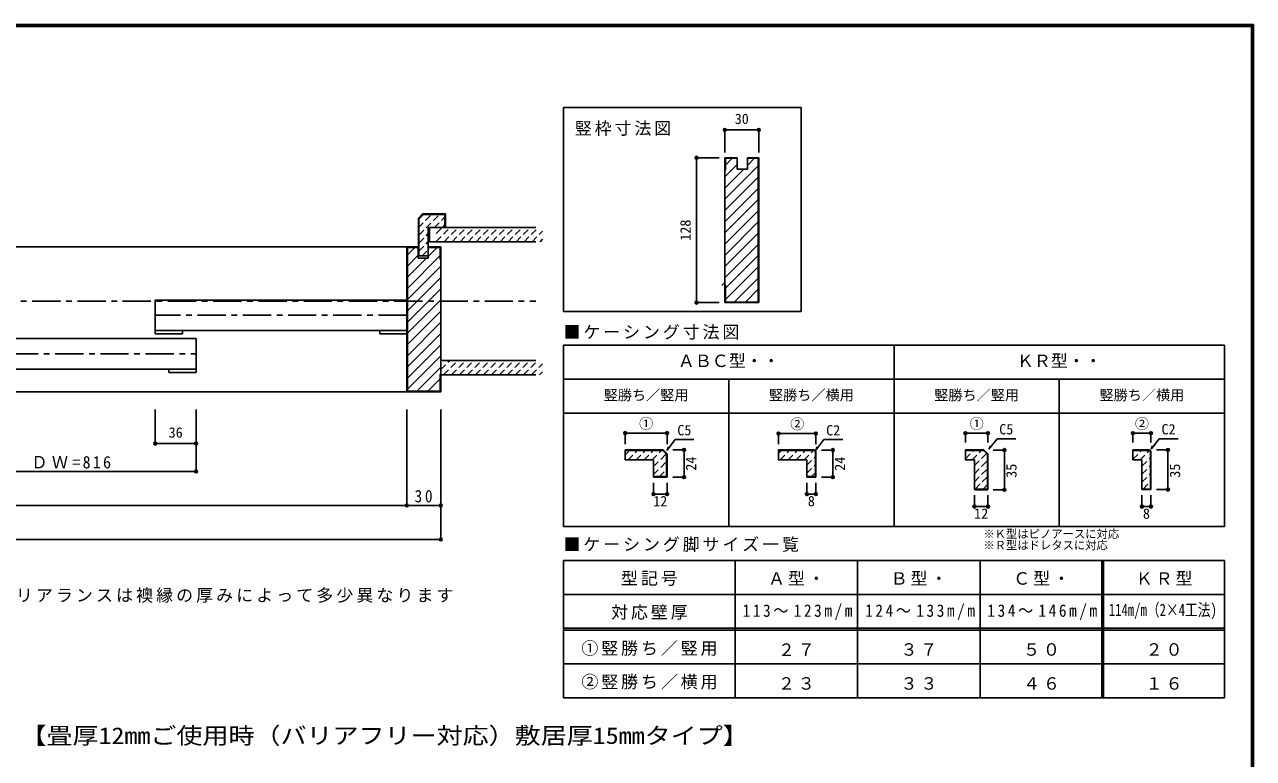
# Model space of a CAD drawing. Units: millimetres at full size, sheet at 1:5. Extents: x -981 to 969, y -733 to 681.
# Drawn here: x -117 to 969, y 33 to 681 of the extents above; entities that cross this region are included whole.
import ezdxf
from ezdxf.enums import TextEntityAlignment as Align

# ---------------------------------------------------------------- set-up
doc = ezdxf.new("R2010")
doc.units = ezdxf.units.MM
doc.header["$LTSCALE"] = 5
doc.header["$PDMODE"] = 32
doc.header["$PDSIZE"] = 2.5
doc.linetypes.add('CHAIN1', pattern=[8, 5, -1, 1, -1])
doc.linetypes.add('DASHED1', pattern=[1.8, 1.2, -0.6])
for name, color, linetype in [('0-1_通り芯', 4, 'CHAIN1'), ('0-3_仕上げ', 7, 'Continuous'), ('0-4_枠', 3, 'Continuous'), ('0-5_ケーシング', 3, 'Continuous'), ('0-6_扉', 3, 'Continuous'), ('0-A_文字', 7, 'Continuous'), ('0-B_寸法', 7, 'Continuous'), ('0-C_ハッチ', 4, 'Continuous'), ('F-0_補助線', 6, 'Continuous')]:
    doc.layers.add(name, color=color, linetype=linetype)
doc.styles.add('ＭＳ ゴシック', font='')
doc.styles.get('ＭＳ ゴシック').set_extended_font_data('MS Gothic')

msp = doc.modelspace()

# ---------------------------------------------------------------- linework, layer by layer
at = {"layer": '0-1_通り芯'}
msp.add_line((-710.794, 436.413), (334.375, 436.413), dxfattribs=at)
at = {"layer": '0-3_仕上げ', "color": 2}
for p, q in [((334.375, 488.913), (240.405, 488.913)), ((334.375, 383.913), (250.375, 383.913)), ((250.375, 383.913), (250.375, 371.413)), ((334.375, 371.413), (250.375, 371.413))]:
    msp.add_line(p, q, dxfattribs=at)
msp.add_lwpolyline([(334.375, 501.413), (240.405, 501.413), (240.405, 488.913)], dxfattribs=at)
at = {"layer": '0-4_枠'}
for p, q in [((501.428, 435.141), (501.428, 563.141)), ((512.428, 563.141), (501.428, 563.141)), ((501.928, 552.074), (501.928, 562.641)), ((512.428, 562.641), (501.928, 562.641)), ((521.428, 553.141), (521.428, 563.141)), ((521.428, 562.641), (530.928, 562.641)), ((530.928, 562.641), (530.928, 435.641)), ((220.875, 483.913), (220.875, 356.913)), ((230.375, 483.913), (220.875, 483.913)), ((230.375, 474.413), (230.375, 484.413)), ((239.375, 484.413), (250.375, 484.413)), ((239.375, 483.913), (249.875, 483.913)), ((249.875, 473.346), (249.875, 483.913)), ((250.375, 356.413), (250.375, 484.413)), ((501.928, 435.641), (501.928, 450.713)), ((501.428, 435.141), (531.428, 435.141)), ((501.928, 435.641), (530.928, 435.641)), ((249.875, 356.913), (249.875, 371.985)), ((250.375, 356.413), (220.375, 356.413)), ((249.875, 356.913), (220.875, 356.913))]:
    msp.add_line(p, q, dxfattribs=at)
at = {"layer": '0-4_枠', "color": 4}
for p, q in [((-596.794, 484.413), (220.375, 484.413)), ((220.375, 356.413), (-541.697, 356.413))]:
    msp.add_line(p, q, dxfattribs=at)
at = {"layer": '0-4_枠'}
for points in [[(521.428, 553.141), (512.428, 553.141), (512.428, 563.141)], [(521.428, 563.141), (531.428, 563.141), (531.428, 435.141)], [(230.375, 484.413), (220.375, 484.413), (220.375, 356.413)], [(230.375, 474.413), (239.375, 474.413), (239.375, 484.413)]]:
    msp.add_lwpolyline(points, dxfattribs=at)
at = {"layer": '0-5_ケーシング'}
for p, q in [((512.428, 555.141), (512.428, 556.19)), ((230.575, 509.877), (234.11, 513.413)), ((231.075, 509.67), (234.317, 512.913)), ((254.575, 513.413), (234.11, 513.413)), ((254.075, 512.913), (234.317, 512.913)), ((254.075, 512.913), (254.075, 501.413)), ((254.575, 513.413), (254.575, 501.413)), ((230.575, 476.413), (230.575, 509.877)), ((231.075, 476.413), (231.075, 509.67)), ((230.575, 476.413), (239.375, 476.413)), ((413.365, 304.955), (413.365, 296.155)), ((413.365, 304.955), (446.83, 304.955)), ((413.365, 304.455), (446.623, 304.455)), ((446.623, 304.455), (449.865, 301.212)), ((446.83, 304.955), (450.365, 301.419)), ((548.94, 304.955), (580.526, 304.955)), ((548.94, 304.455), (580.319, 304.455)), ((580.319, 304.455), (581.44, 303.333)), ((581.94, 303.541), (580.526, 304.955)), ((438.365, 296.155), (438.365, 280.955)), ((449.865, 281.455), (449.865, 301.212)), ((450.365, 280.955), (450.365, 301.419)), ((573.94, 296.155), (573.94, 280.955)), ((581.44, 281.455), (581.44, 303.333)), ((581.94, 303.541), (581.94, 280.955)), ((449.865, 281.455), (438.365, 281.455)), ((450.365, 280.955), (438.365, 280.955)), ((581.44, 281.455), (573.94, 281.455)), ((573.94, 280.955), (581.94, 280.955))]:
    msp.add_line(p, q, dxfattribs=at)
for points in [[(239.375, 476.413), (239.375, 477.461), (239.375, 501.413), (254.575, 501.413)], [(548.94, 304.955), (548.94, 296.155), (573.94, 296.155)], [(413.365, 296.155), (414.414, 296.155), (438.365, 296.155)]]:
    msp.add_lwpolyline(points, dxfattribs=at)
at = {"layer": '0-6_扉', "color": 6}
for p, q in [((531.428, 516.141), (531.428, 489.141)), ((-1.917, 437.413), (-1.917, 410.413)), ((220.375, 437.413), (-1.917, 437.413)), ((220.375, 437.413), (220.375, 410.413)), ((34.083, 403.413), (-188.21, 403.413)), ((220.375, 410.413), (-1.917, 410.413)), ((34.083, 403.413), (34.083, 376.413)), ((34.083, 376.413), (-188.21, 376.413))]:
    msp.add_line(p, q, dxfattribs=at)
at = {"layer": '0-6_扉'}
for p, q in [((-1.917, 407.413), (-1.917, 410.413)), ((22.083, 407.413), (-1.917, 407.413)), ((22.083, 407.413), (22.083, 410.413)), ((196.375, 407.413), (196.375, 410.413)), ((220.375, 407.413), (196.375, 407.413)), ((220.375, 407.413), (220.375, 410.413)), ((34.083, 373.413), (34.083, 376.413))]:
    msp.add_line(p, q, dxfattribs=at)
msp.add_lwpolyline([(34.083, 373.413), (10.083, 373.413), (10.083, 376.413)], dxfattribs=at)
at = {"layer": '0-A_文字'}
for p, q in [((568.828, 607.413), (358.828, 607.413)), ((568.828, 427.413), (568.828, 607.413))]:
    msp.add_line(p, q, dxfattribs=at)
msp.add_lwpolyline([(358.828, 607.413), (358.828, 427.413), (568.828, 427.413)], dxfattribs=at)
at = {"layer": '0-B_寸法', "color": 4}
for p, q in [((501.428, 587.641), (531.428, 587.641)), ((501.428, 587.641), (501.428, 567.641)), ((531.428, 587.641), (531.428, 567.641)), ((476.428, 563.141), (496.428, 563.141)), ((476.428, 563.141), (476.428, 435.141)), ((476.428, 435.141), (496.428, 435.141)), ((-1.917, 310.58), (-1.917, 340.58)), ((220.375, 340.58), (220.375, 255.985)), ((250.375, 340.58), (250.375, 225.985)), ((413.365, 319.955), (450.365, 319.955)), ((413.365, 319.955), (413.365, 309.955)), ((450.365, 319.955), (450.365, 309.955)), ((548.94, 319.589), (581.94, 319.589)), ((548.94, 319.589), (548.94, 309.955)), ((581.94, 319.589), (581.94, 309.955)), ((714.015, 319.877), (734.015, 319.877)), ((714.015, 319.877), (714.015, 311.544)), ((734.015, 319.877), (734.015, 311.544)), ((862.09, 319.871), (878.09, 319.871)), ((862.09, 319.871), (862.09, 311.538)), ((878.09, 319.871), (878.09, 311.538)), ((34.083, 310.58), (-1.917, 310.58)), ((465.365, 304.955), (455.365, 304.955)), ((465.365, 280.955), (465.365, 304.955)), ((596.94, 304.886), (586.94, 304.886)), ((596.94, 280.886), (596.94, 304.886)), ((734.887, 305.593), (742.043, 314.952)), ((736.126, 308.483), (734.887, 305.593)), ((748.515, 304.9), (738.515, 304.9)), ((742.043, 314.952), (758.696, 314.952)), ((748.515, 269.9), (748.515, 304.9)), ((878.284, 305.586), (885.44, 314.945)), ((879.522, 308.476), (878.284, 305.586)), ((893.09, 304.955), (883.09, 304.955)), ((885.44, 314.945), (902.093, 314.945)), ((893.09, 269.955), (893.09, 304.955)), ((438.365, 265.955), (438.365, 275.955)), ((450.365, 265.955), (450.365, 275.955)), ((465.365, 280.955), (455.365, 280.955)), ((573.94, 265.955), (573.94, 275.955)), ((581.94, 265.955), (581.94, 275.955)), ((596.94, 280.886), (586.94, 280.886)), ((438.365, 265.955), (450.365, 265.955)), ((573.94, 265.955), (581.94, 265.955)), ((734.015, 269.9), (722.015, 269.9)), ((722.015, 254.955), (722.015, 264.955)), ((734.015, 254.955), (734.015, 264.955)), ((748.515, 269.9), (738.515, 269.9)), ((870.09, 254.955), (870.09, 264.955)), ((878.09, 254.955), (878.09, 264.955)), ((893.09, 269.955), (883.09, 269.955)), ((-626.794, 255.985), (250.375, 255.985)), ((722.015, 254.955), (734.015, 254.955)), ((870.09, 254.955), (878.09, 254.955))]:
    msp.add_line(p, q, dxfattribs=at)
at = {"layer": '0-B_寸法', "color": 4, "linetype": 'CHAIN1'}
for p, q in [((220.375, 423.913), (-1.917, 423.913)), ((-410.502, 389.913), (34.083, 389.913))]:
    msp.add_line(p, q, dxfattribs=at)
at = {"layer": '0-B_寸法'}
for p, q in [((358.828, 237.413), (358.828, 397.413)), ((943.128, 397.413), (358.828, 397.413)), ((650.978, 237.413), (650.978, 397.413)), ((943.128, 397.413), (943.128, 237.413)), ((943.128, 367.413), (358.828, 367.413)), ((504.903, 237.413), (504.903, 367.413)), ((797.053, 237.413), (797.053, 367.413)), ((358.828, 337.413), (943.128, 337.413)), ((358.828, 237.413), (943.128, 237.413)), ((358.828, 207.413), (943.128, 207.413)), ((358.828, 207.413), (358.828, 85.913)), ((510.494, 207.413), (510.494, 85.913)), ((618.828, 207.413), (618.828, 85.913)), ((727.161, 207.413), (727.161, 85.913)), ((834.794, 207.413), (834.794, 85.913)), ((836.194, 207.413), (836.194, 85.913)), ((943.128, 207.413), (943.128, 85.913)), ((943.128, 177.413), (358.828, 177.413)), ((358.828, 147.413), (943.128, 147.413)), ((358.828, 145.913), (943.128, 145.913)), ((358.828, 115.913), (943.128, 115.913)), ((358.828, 85.913), (943.128, 85.913))]:
    msp.add_line(p, q, dxfattribs=at)
at = {"layer": '0-B_寸法', "color": 3}
for p, q in [((714.015, 304.955), (730.48, 304.955)), ((714.015, 304.455), (730.273, 304.455)), ((730.273, 304.455), (733.515, 301.212)), ((730.48, 304.955), (734.015, 301.419)), ((862.09, 304.955), (876.676, 304.955)), ((862.09, 304.455), (876.469, 304.455)), ((876.469, 304.455), (877.59, 303.333)), ((878.09, 303.541), (876.676, 304.955)), ((733.515, 270.455), (733.515, 301.212)), ((734.015, 269.955), (734.015, 301.419)), ((870.09, 296.155), (870.09, 269.955)), ((877.59, 270.455), (877.59, 303.333)), ((878.09, 303.541), (878.09, 269.955)), ((722.015, 270.455), (733.515, 270.455)), ((722.015, 269.955), (734.015, 269.955)), ((877.59, 270.455), (870.09, 270.455)), ((878.09, 269.955), (870.09, 269.955))]:
    msp.add_line(p, q, dxfattribs=at)
at = {"layer": '0-B_寸法', "color": 4, "linetype": 'DASHED1'}
for p, q in [((714.015, 304.319), (714.151, 304.455)), ((714.015, 297.248), (721.223, 304.455)), ((719.994, 296.155), (728.294, 304.455)), ((862.09, 303.901), (862.644, 304.455)), ((862.09, 296.83), (869.715, 304.455)), ((868.486, 296.155), (876.627, 304.296)), ((722.015, 291.105), (732.819, 301.909)), ((722.015, 284.034), (733.515, 295.534)), ((870.09, 290.688), (877.59, 298.188)), ((722.015, 276.963), (733.515, 288.463)), ((870.09, 283.617), (877.59, 291.117)), ((870.09, 276.546), (877.59, 284.046)), ((722.578, 270.455), (733.515, 281.392)), ((729.649, 270.455), (733.515, 274.321)), ((871.07, 270.455), (877.59, 276.975))]:
    msp.add_line(p, q, dxfattribs=at)
at = {"layer": '0-B_寸法', "color": 4}
for points in [[(-626.794, 340.58), (-626.794, 225.985), (250.375, 225.985)], [(34.083, 340.58), (34.083, 285.985), (-188.21, 285.985)], [(451.581, 307.677), (450.342, 304.787), (457.499, 314.146), (474.151, 314.146)], [(583.156, 307.609), (581.917, 304.719), (589.074, 314.077), (605.726, 314.077)]]:
    msp.add_lwpolyline(points, dxfattribs=at)
at = {"layer": '0-B_寸法', "color": 3}
for points in [[(714.015, 304.955), (714.015, 296.155), (722.015, 296.155), (722.015, 269.955)], [(862.09, 304.955), (862.09, 296.155), (870.09, 296.155)]]:
    msp.add_lwpolyline(points, dxfattribs=at)
at = {"layer": '0-B_寸法'}
for p in [(501.428, 587.641), (531.428, 587.641), (476.428, 563.141), (476.428, 435.141), (413.365, 319.955), (450.365, 319.955), (548.94, 319.589), (581.94, 319.589), (714.015, 319.877), (734.015, 319.877), (862.09, 319.871), (878.09, 319.871), (-1.917, 310.58), (34.083, 310.58), (465.365, 304.955), (596.94, 304.886), (748.515, 304.9), (893.09, 304.955), (34.083, 285.985), (465.365, 280.955), (596.94, 280.886), (438.365, 265.955), (450.365, 265.955), (573.94, 265.955), (581.94, 265.955), (748.515, 269.9), (893.09, 269.955), (220.375, 255.985), (250.375, 255.985), (722.015, 254.955), (734.015, 254.955), (870.09, 254.955), (878.09, 254.955), (250.375, 225.985)]:
    msp.add_point(p, dxfattribs=at)
at = {"layer": '0-C_ハッチ'}
for p, q in [((501.428, 546.167), (512.428, 557.167)), ((501.428, 526.368), (530.928, 555.868)), ((501.928, 556.567), (508.002, 562.641)), ((521.428, 556.268), (527.801, 562.641)), ((501.428, 536.268), (518.301, 553.141)), ((501.428, 516.469), (530.928, 545.969)), ((501.428, 506.569), (530.928, 536.069)), ((501.428, 496.67), (530.928, 526.17)), ((501.428, 486.77), (530.928, 516.27)), ((501.428, 476.871), (530.928, 506.371)), ((501.428, 466.971), (530.928, 496.471)), ((220.875, 477.338), (227.449, 483.913)), ((239.561, 476.226), (247.248, 483.913)), ((501.428, 457.072), (530.928, 486.572)), ((220.875, 467.439), (230.212, 476.776)), ((220.875, 447.64), (249.875, 476.64)), ((220.875, 457.539), (237.748, 474.413)), ((220.875, 437.74), (250.375, 467.24)), ((501.428, 447.172), (530.928, 476.672)), ((220.875, 427.841), (250.375, 457.341)), ((501.928, 437.773), (530.928, 466.773)), ((509.696, 435.641), (530.928, 456.873)), ((220.875, 417.941), (250.375, 447.441)), ((519.595, 435.641), (530.928, 446.974)), ((220.875, 408.042), (250.375, 437.542)), ((220.875, 398.142), (250.375, 427.642)), ((220.875, 388.243), (250.375, 417.743)), ((220.875, 378.343), (250.375, 407.843)), ((220.875, 368.444), (250.375, 397.944)), ((221.375, 359.044), (250.375, 388.044)), ((229.143, 356.913), (250.375, 378.145)), ((239.042, 356.913), (249.875, 367.745))]:
    msp.add_line(p, q, dxfattribs=at)
at = {"layer": '0-C_ハッチ', "linetype": 'DASHED1'}
for p, q in [((230.566, 501.413), (242.566, 513.413)), ((231.075, 494.85), (249.137, 512.913)), ((231.075, 508.992), (234.995, 512.913)), ((244.708, 501.413), (254.075, 510.779)), ((246.405, 489.161), (258.656, 501.413)), ((246.405, 496.232), (251.585, 501.413)), ((251.779, 501.413), (254.075, 503.708)), ((253.227, 488.913), (265.727, 501.413)), ((260.298, 488.913), (272.798, 501.413)), ((267.369, 488.913), (279.869, 501.413)), ((274.44, 488.913), (286.94, 501.413)), ((281.511, 488.913), (294.011, 501.413)), ((288.583, 488.913), (301.082, 501.413)), ((295.654, 488.913), (308.154, 501.413)), ((302.725, 488.913), (315.225, 501.413)), ((309.796, 488.913), (322.296, 501.413)), ((316.867, 488.913), (329.367, 501.413)), ((323.938, 488.913), (336.438, 501.413)), ((231.075, 487.779), (239.375, 496.079)), ((231.075, 480.708), (239.375, 489.008)), ((331.009, 488.913), (340.375, 498.278)), ((338.08, 488.913), (340.375, 491.207)), ((233.85, 476.413), (239.375, 481.937)), ((498.74, 450.141), (501.428, 452.829)), ((250.375, 376.024), (258.263, 383.913)), ((250.375, 383.095), (251.192, 383.913)), ((252.834, 371.413), (265.334, 383.913)), ((259.905, 371.413), (272.405, 383.913)), ((266.976, 371.413), (279.476, 383.913)), ((274.047, 371.413), (286.547, 383.913)), ((281.118, 371.413), (293.618, 383.913)), ((288.189, 371.413), (300.689, 383.913)), ((295.261, 371.413), (307.761, 383.913)), ((302.332, 371.413), (314.832, 383.913)), ((309.403, 371.413), (321.903, 383.913)), ((316.474, 371.413), (328.974, 383.913)), ((323.545, 371.413), (335.651, 383.519)), ((330.616, 371.413), (340.375, 381.172)), ((337.687, 371.413), (340.375, 374.1)), ((413.365, 300.653), (417.167, 304.455)), ((415.938, 296.155), (424.238, 304.455)), ((423.009, 296.155), (431.309, 304.455)), ((430.08, 296.155), (438.38, 304.455)), ((437.151, 296.155), (445.451, 304.455)), ((548.94, 301.878), (551.517, 304.455)), ((550.288, 296.155), (558.588, 304.455)), ((557.359, 296.155), (565.659, 304.455)), ((564.43, 296.155), (572.73, 304.455)), ((571.501, 296.155), (579.801, 304.455)), ((438.365, 290.298), (449.572, 301.505)), ((438.365, 283.227), (449.865, 294.727)), ((573.94, 291.523), (581.44, 299.023)), ((443.664, 281.455), (449.865, 287.656)), ((573.94, 284.452), (581.44, 291.952)), ((578.014, 281.455), (581.44, 284.881))]:
    msp.add_line(p, q, dxfattribs=at)
at = {"layer": 'F-0_補助線'}
for p, q in [((-981.363, 679.891), (968.636, 679.891)), ((-981.363, 679.058), (968.636, 679.058)), ((966.97, 680.724), (966.97, -715.943)), ((967.803, 680.724), (967.803, -715.943))]:
    msp.add_line(p, q, dxfattribs=at)
msp.add_lwpolyline([(-981.363, 680.724), (968.636, 680.724), (968.636, -715.943)], dxfattribs=at)

# ---------------------------------------------------------------- texts
at = {"layer": '0-A_文字', "style": 'ＭＳ ゴシック', "width": 1.15}
msp.add_text('【畳厚12mmご使用時（バリアフリー対応）敷居厚15mmタイプ】', height=14.66, dxfattribs=at).set_placement((-121.113, 40.913), align=Align.BOTTOM_LEFT)
at = {"layer": '0-A_文字', "insert": (368.828, 582.413), "char_height": 11, "attachment_point": 7, "style": 'ＭＳ ゴシック'}
msp.add_mtext('\\T1.17;竪枠寸法図', dxfattribs=at)
at = {"layer": '0-B_寸法', "style": 'ＭＳ ゴシック'}
for s, height, p in [('30', 9.164, (510.178, 590.141)), ('ＡＢＣ型・・', 11, (459.903, 374.913)), ('ＫＲ型・・', 11, (759.553, 374.913)), ('竪勝ち／竪用', 9.164, (394.365, 346.163)), ('竪勝ち／横用', 9.164, (540.44, 346.163)), ('竪勝ち／竪用', 9.164, (686.515, 346.163)), ('竪勝ち／横用', 9.164, (832.59, 346.163)), ('①', 9.164, (425.615, 320.955)), ('C5', 9.164, (459.426, 315.146)), ('②', 9.164, (559.19, 320.589)), ('C2', 9.164, (591.001, 315.077)), ('①', 9.164, (717.765, 320.877)), ('C5', 9.164, (743.97, 315.952)), ('②', 9.164, (863.84, 320.871)), ('C2', 9.164, (887.367, 315.945)), ('36', 9.164, (9.833, 313.08)), ('12', 9.164, (438.115, 252.455)), ('8', 9.164, (574.795, 252.455)), ('12', 9.164, (721.765, 241.455)), ('8', 9.164, (870.965, 241.455)), ('※Ｋ型はピノアースに対応', 7.331, (729.97, 224.913)), ('※Ｒ型はドレタスに対応', 7.331, (729.97, 214.913))]:
    msp.add_text(s, height=height, dxfattribs=at).set_placement(p, align=Align.BOTTOM_LEFT)
for s, p in [('128', (473.928, 489.766)), ('24', (478.865, 286.621)), ('24', (610.44, 286.552)), ('35', (762.015, 280.381)), ('35', (906.59, 280.436))]:
    msp.add_text(s, height=9.164, rotation=90, dxfattribs=at).set_placement(p, align=Align.BOTTOM_LEFT)
at = {"layer": '0-B_寸法', "style": 'ＭＳ ゴシック', "width": 0.75}
msp.add_text('114m/m（2×4工法)', height=11, dxfattribs=at).set_placement((840.786, 154.913), align=Align.BOTTOM_LEFT)
at = {"layer": '0-B_寸法', "char_height": 11, "attachment_point": 7, "style": 'ＭＳ ゴシック'}
for s, insert in [('\\T1.17;■ケーシング寸法図', (358.828, 402.413)), ('\\T1.27;\\W0.95;ＤＷ=816', (-111.439, 288.485)), ('\\T1.36;\\W0.9;30', (227.218, 258.509)), ('\\T1.17;■ケーシング脚サイズ一覧', (358.828, 214.913)), ('\\T1.17;型記号', (409.661, 184.913)), ('\\T1.17;Ａ型・', (539.661, 185.281)), ('\\T1.17;Ｂ型・', (647.994, 185.281)), ('\\T1.17;Ｃ型・', (756.328, 185.281)), ('\\T1.17;ＫＲ型', (864.661, 185.281)), ('\\T1.18;※7m/mのクリアランスは襖縁の厚みによって多少異なります', (-213.625, 168.485)), ('\\T1.17;対応壁厚', (400.911, 154.913)), ('\\T1.34;\\W0.9;113～123m/m', (517.161, 154.913)), ('\\T1.34;\\W0.9;124～133m/m', (625.494, 154.913)), ('\\T1.34;\\W0.9;134～146m/m', (733.478, 154.913)), ('\\T1.17;①竪勝ち／竪用', (374.661, 123.045)), ('\\T1.17;２７', (548.411, 123.045)), ('\\T1.17;３７', (656.744, 123.045)), ('\\T1.17;５０', (765.078, 123.045)), ('\\T1.17;２０', (873.411, 123.045)), ('\\T1.17;②竪勝ち／横用', (374.661, 93.413)), ('\\T1.17;２３', (548.411, 93.045)), ('\\T1.17;３３', (656.744, 93.045)), ('\\T1.17;４６', (765.078, 93.045)), ('\\T1.17;１６', (873.411, 93.045))]:
    msp.add_mtext(s, dxfattribs=dict(at, insert=insert))

doc.saveas('drawing.dxf')
